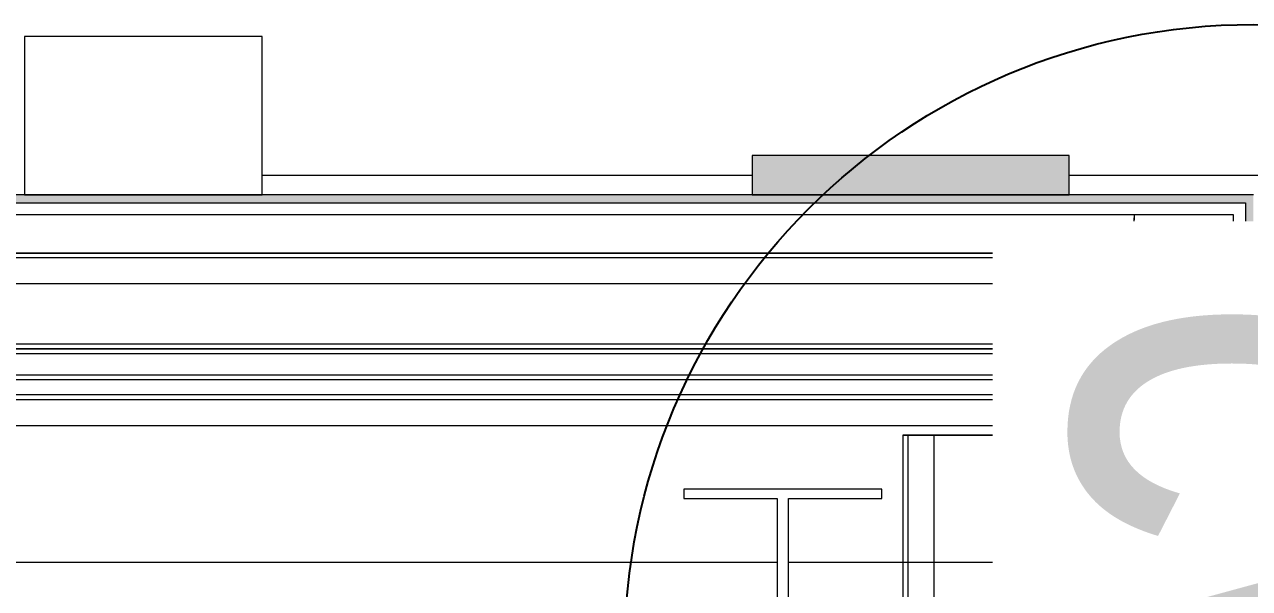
# Model space of a CAD drawing. Header units: centimetres. Extents: x -1762 to 3746, y -261 to 6534.
# Drawn here: x 2036.2 to 2113.5, y 6063.4 to 6099 of the extents above; entities that cross this region are included whole.
import ezdxf

# ---------------------------------------------------------------- set-up
doc = ezdxf.new("R2010")
doc.units = ezdxf.units.CM
doc.linetypes.add('_Overhead', pattern=[0.47625, 0.3175, -0.15875])
for name, color, linetype, lineweight in [('A-ANNO-NOTE', 7, 'Continuous', 9), ('A-FLOR', 7, 'Continuous', 9), ('A-GENM', 7, 'Continuous', 9), ('A-WALL', 7, 'Continuous', 9), ('A-WALL-PATT', 7, 'Continuous', 35), ('S-BEAM', 7, 'Continuous', 9), ('S-COLS', 7, 'Continuous', 9)]:
    doc.layers.add(name, color=color, linetype=linetype, lineweight=lineweight)
doc.styles.add('Century Gothic_B', font='GOTHICB.TTF', dxfattribs={"width": 0.8, "height": 20})

# ---------------------------------------------------------------- blocks, each defined once
blk = doc.blocks.new('Col_ Perfil Variable - VAR_ 05-1690372-Planta bodega almacenamiento congelados')
at = {"layer": 'S-COLS', "color": 253, "lineweight": 18, "true_color": 0xaaaaaa}
for p, q in [((6.25, 34.1), (-6.25, 34.1)), ((-6.25, 34.1), (-6.25, 33.518)), ((6.25, 33.518), (6.25, 34.1)), ((-6.25, 33.518), (-0.355, 33.518)), ((-0.355, 33.518), (-0.355, -19.037)), ((0.355, -19.037), (0.355, 33.518)), ((0.355, 33.518), (6.25, 33.518)), ((-6.25, -19.037), (-6.25, -19.619)), ((-0.355, -19.037), (-6.25, -19.037)), ((6.25, -19.037), (0.355, -19.037)), ((6.25, -19.619), (6.25, -19.037)), ((-6.25, -19.619), (6.25, -19.619))]:
    blk.add_line(p, q, dxfattribs=at)
at = {"layer": 'S-COLS', "color": 253, "true_color": 0xaaaaaa}
for p, q in [((-6.25, -9.578), (-0.355, -9.578)), ((-6.25, -19.037), (-6.25, -9.578)), ((0.355, -9.578), (6.25, -9.578)), ((6.25, -9.578), (6.25, -19.037))]:
    blk.add_line(p, q, dxfattribs=at)
blk = doc.blocks.new('Costanera Perfil Z - Parametrizado - h_22cm-1746838-Planta bodega almacenamiento congelados')
at = {"layer": 'S-BEAM', "color": 254, "true_color": 0xcccccc}
for p, q in [((-10.746, 5544.139), (-10.746, 1984.87)), ((-10.746, 5544.139), (-10.746, 1984.87)), ((-10.446, 5544.139), (-10.446, 1984.87)), ((-10.446, 5544.139), (-10.446, 1984.87)), ((-8.796, 5544.139), (-8.796, 5400.701)), ((-8.796, 5544.139), (-8.796, 5400.701))]:
    blk.add_line(p, q, dxfattribs=at)
blk = doc.blocks.new('Costanera Perfil Z - Parametrizado - h_22cm-1746684-Planta bodega almacenamiento congelados')
at = {"layer": 'S-BEAM', "color": 254, "true_color": 0xcccccc}
for p, q in [((-10.746, 5549.139), (-10.746, 1989.87)), ((-10.746, 5549.139), (-10.746, 1989.87)), ((-10.446, 5549.139), (-10.446, 1989.87)), ((-10.446, 5549.139), (-10.446, 1989.87)), ((-8.796, 5549.139), (-8.796, 5405.651)), ((-8.796, 5549.139), (-8.796, 5405.651))]:
    blk.add_line(p, q, dxfattribs=at)
blk = doc.blocks.new('Costanera Perfil Z - Parametrizado - h_22cm-V1-Planta bodega almacenamiento congelados')
at = {"layer": 'S-BEAM', "color": 254, "true_color": 0xcccccc}
for p, q in [((-10.746, 5549.139), (-10.746, 5343.066)), ((-10.746, 5549.139), (-10.746, 5343.066)), ((-10.446, 5549.139), (-10.446, 5343.066)), ((-10.446, 5549.139), (-10.446, 5343.066)), ((-8.796, 5549.139), (-8.796, 5343.066)), ((-8.796, 5549.139), (-8.796, 5343.066))]:
    blk.add_line(p, q, dxfattribs=at)
blk = doc.blocks.new('Costanera Perfil Z - Parametrizado - h_22cm-V2-Planta bodega almacenamiento congelados')
at = {"layer": 'S-BEAM', "color": 254, "true_color": 0xcccccc}
for p, q in [((-10.746, 5549.139), (-10.746, 5343.066)), ((-10.746, 5549.139), (-10.746, 5343.066)), ((-10.446, 5549.139), (-10.446, 5343.066)), ((-10.446, 5549.139), (-10.446, 5343.066)), ((-8.796, 5549.139), (-8.796, 5343.066)), ((-8.796, 5549.139), (-8.796, 5343.066))]:
    blk.add_line(p, q, dxfattribs=at)
blk = doc.blocks.new('Costanera Perfil Z - Parametrizado - h_22cm-1709968-Planta bodega almacenamiento congelados')
at = {"layer": 'S-BEAM', "color": 254, "true_color": 0xcccccc}
for p, q in [((-10.446, 1943.432), (-10.746, 1943.432)), ((-10.746, 1943.432), (8.796, 1943.432)), ((-10.746, 1943.432), (-10.746, -1873.819)), ((-10.746, 1943.432), (-10.746, -1873.819)), ((8.796, 1943.432), (-10.446, 1943.432)), ((-10.446, 1943.432), (-8.796, 1943.432)), ((-8.796, 1943.432), (-10.446, 1943.432)), ((-10.446, 1943.432), (-10.446, -1873.819)), ((-10.446, 1943.432), (-10.446, -1873.819)), ((-8.796, 1943.432), (-8.796, -1873.819)), ((-8.796, 1943.432), (-8.796, -1873.819)), ((10.446, 1943.432), (8.796, 1943.432)), ((8.796, 1943.432), (10.446, 1943.432)), ((10.446, 1943.432), (8.796, 1943.432)), ((8.796, 1943.432), (10.746, 1943.432)), ((8.796, 1943.432), (8.796, -1873.819)), ((8.796, 1943.432), (8.796, -1873.819)), ((10.746, 1943.432), (10.446, 1943.432)), ((10.446, 1943.432), (10.446, -1873.819)), ((10.446, 1943.432), (10.446, -1873.819)), ((10.746, -1873.819), (10.746, 1943.432)), ((10.746, 1943.432), (10.746, -1873.819))]:
    blk.add_line(p, q, dxfattribs=at)
blk = doc.blocks.new('Costanera Perfil Z - Parametrizado - h_22cm-V6-Planta bodega almacenamiento congelados')
at = {"layer": 'S-BEAM', "color": 254, "true_color": 0xcccccc}
for p, q in [((-10.446, 1943.432), (-10.746, 1943.432)), ((-10.746, 1943.432), (-10.446, 1943.432)), ((-10.746, 1943.432), (-10.746, 1935.381)), ((-10.746, 1943.432), (-10.746, 1935.381)), ((-8.796, 1943.432), (-10.446, 1943.432)), ((-10.446, 1943.432), (-8.796, 1943.432)), ((-8.796, 1943.432), (-10.446, 1943.432)), ((-10.446, 1943.432), (-8.796, 1943.432)), ((-10.446, 1943.432), (-10.446, 1935.381)), ((-10.446, 1943.432), (-10.446, 1935.381)), ((8.796, 1943.432), (-8.796, 1943.432)), ((-8.796, 1943.432), (8.796, 1943.432)), ((-8.796, 1943.432), (-8.796, 1935.381)), ((-8.796, 1943.432), (-8.796, 1935.381)), ((10.446, 1943.432), (8.796, 1943.432)), ((8.796, 1943.432), (10.446, 1943.432)), ((10.446, 1943.432), (8.796, 1943.432)), ((8.796, 1943.432), (10.446, 1943.432)), ((8.796, 1943.432), (8.796, 1935.381)), ((8.796, 1943.432), (8.796, 1935.381)), ((10.746, 1943.432), (10.446, 1943.432)), ((10.446, 1943.432), (10.746, 1943.432)), ((10.446, 1943.432), (10.446, 1935.381)), ((10.446, 1943.432), (10.446, 1935.381)), ((10.746, 1935.381), (10.746, 1943.432)), ((10.746, 1943.432), (10.746, 1935.381)), ((-10.746, 1935.381), (-10.746, 1933.763)), ((-10.746, 1935.381), (-10.746, 1933.763)), ((-10.446, 1935.381), (-10.446, 1933.763)), ((-10.446, 1935.381), (-10.446, 1933.763)), ((-8.796, 1935.381), (-8.796, 1933.763)), ((-8.796, 1935.381), (-8.796, 1933.763)), ((8.796, 1935.381), (8.796, 1933.763)), ((8.796, 1935.381), (8.796, 1933.763)), ((10.446, 1935.381), (10.446, 1933.763)), ((10.446, 1935.381), (10.446, 1933.763)), ((10.746, 1933.763), (10.746, 1935.381)), ((10.746, 1935.381), (10.746, 1933.763))]:
    blk.add_line(p, q, dxfattribs=at)
blk = doc.blocks.new('Costanera Perfil Z - Parametrizado - h_22cm-V7-Planta bodega almacenamiento congelados')
at = {"layer": 'S-BEAM', "color": 254, "true_color": 0xcccccc}
for p, q in [((-10.446, 1943.432), (-10.746, 1943.432)), ((-10.746, 1943.432), (-10.446, 1943.432)), ((-10.746, 1943.432), (-10.746, 1935.381)), ((-10.746, 1943.432), (-10.746, 1935.381)), ((-8.796, 1943.432), (-10.446, 1943.432)), ((-10.446, 1943.432), (-8.796, 1943.432)), ((-8.796, 1943.432), (-10.446, 1943.432)), ((-10.446, 1943.432), (-8.796, 1943.432)), ((-10.446, 1943.432), (-10.446, 1935.381)), ((-10.446, 1943.432), (-10.446, 1935.381)), ((8.796, 1943.432), (-8.796, 1943.432)), ((-8.796, 1943.432), (8.796, 1943.432)), ((-8.796, 1943.432), (-8.796, 1935.381)), ((-8.796, 1943.432), (-8.796, 1935.381)), ((10.446, 1943.432), (8.796, 1943.432)), ((8.796, 1943.432), (10.446, 1943.432)), ((10.446, 1943.432), (8.796, 1943.432)), ((8.796, 1943.432), (10.446, 1943.432)), ((8.796, 1943.432), (8.796, 1935.381)), ((8.796, 1943.432), (8.796, 1935.381)), ((10.746, 1943.432), (10.446, 1943.432)), ((10.446, 1943.432), (10.746, 1943.432)), ((10.446, 1943.432), (10.446, 1935.381)), ((10.446, 1943.432), (10.446, 1935.381)), ((10.746, 1935.381), (10.746, 1943.432)), ((10.746, 1943.432), (10.746, 1935.381)), ((-10.746, 1935.381), (-10.746, 1933.763)), ((-10.746, 1935.381), (-10.746, 1933.763)), ((-10.446, 1935.381), (-10.446, 1933.763)), ((-10.446, 1935.381), (-10.446, 1933.763)), ((-8.796, 1935.381), (-8.796, 1933.763)), ((-8.796, 1935.381), (-8.796, 1933.763)), ((8.796, 1935.381), (8.796, 1933.763)), ((8.796, 1935.381), (8.796, 1933.763)), ((10.446, 1935.381), (10.446, 1933.763)), ((10.446, 1935.381), (10.446, 1933.763)), ((10.746, 1933.763), (10.746, 1935.381)), ((10.746, 1935.381), (10.746, 1933.763))]:
    blk.add_line(p, q, dxfattribs=at)
blk = doc.blocks.new('Costanera Perfil Z - Parametrizado - h_22cm-V8-Planta bodega almacenamiento congelados')
at = {"layer": 'S-BEAM', "color": 254, "true_color": 0xcccccc}
for p, q in [((-10.446, 1943.432), (-10.746, 1943.432)), ((-10.746, 1943.432), (-10.446, 1943.432)), ((-10.746, 1943.432), (-10.746, 1935.381)), ((-10.746, 1943.432), (-10.746, 1935.381)), ((-8.796, 1943.432), (-10.446, 1943.432)), ((-10.446, 1943.432), (-8.796, 1943.432)), ((-8.796, 1943.432), (-10.446, 1943.432)), ((-10.446, 1943.432), (-8.796, 1943.432)), ((-10.446, 1943.432), (-10.446, 1935.381)), ((-10.446, 1943.432), (-10.446, 1935.381)), ((8.796, 1943.432), (-8.796, 1943.432)), ((-8.796, 1943.432), (8.796, 1943.432)), ((-8.796, 1943.432), (-8.796, 1935.381)), ((-8.796, 1943.432), (-8.796, 1935.381)), ((10.446, 1943.432), (8.796, 1943.432)), ((8.796, 1943.432), (10.446, 1943.432)), ((10.446, 1943.432), (8.796, 1943.432)), ((8.796, 1943.432), (10.446, 1943.432)), ((8.796, 1943.432), (8.796, 1935.381)), ((8.796, 1943.432), (8.796, 1935.381)), ((10.746, 1943.432), (10.446, 1943.432)), ((10.446, 1943.432), (10.746, 1943.432)), ((10.446, 1943.432), (10.446, 1935.381)), ((10.446, 1943.432), (10.446, 1935.381)), ((10.746, 1935.381), (10.746, 1943.432)), ((10.746, 1943.432), (10.746, 1935.381)), ((-10.746, 1935.381), (-10.746, 1933.763)), ((-10.746, 1935.381), (-10.746, 1933.763)), ((-10.446, 1935.381), (-10.446, 1933.763)), ((-10.446, 1935.381), (-10.446, 1933.763)), ((-8.796, 1935.381), (-8.796, 1933.763)), ((-8.796, 1935.381), (-8.796, 1933.763)), ((8.796, 1935.381), (8.796, 1933.763)), ((8.796, 1935.381), (8.796, 1933.763)), ((10.446, 1935.381), (10.446, 1933.763)), ((10.446, 1935.381), (10.446, 1933.763)), ((10.746, 1933.763), (10.746, 1935.381)), ((10.746, 1935.381), (10.746, 1933.763))]:
    blk.add_line(p, q, dxfattribs=at)
blk = doc.blocks.new('Costanera Perfil Z - Parametrizado - h_22cm-V9-Planta bodega almacenamiento congelados')
at = {"layer": 'S-BEAM', "color": 254, "true_color": 0xcccccc}
for p, q in [((-10.446, 1943.432), (-10.746, 1943.432)), ((-10.746, 1943.432), (-10.446, 1943.432)), ((-10.746, 1943.432), (-10.746, 1935.381)), ((-10.746, 1943.432), (-10.746, 1935.381)), ((-8.796, 1943.432), (-10.446, 1943.432)), ((-10.446, 1943.432), (-8.796, 1943.432)), ((-8.796, 1943.432), (-10.446, 1943.432)), ((-10.446, 1943.432), (-8.796, 1943.432)), ((-10.446, 1943.432), (-10.446, 1935.381)), ((-10.446, 1943.432), (-10.446, 1935.381)), ((8.796, 1943.432), (-8.796, 1943.432)), ((-8.796, 1943.432), (8.796, 1943.432)), ((-8.796, 1943.432), (-8.796, 1935.381)), ((-8.796, 1943.432), (-8.796, 1935.381)), ((10.446, 1943.432), (8.796, 1943.432)), ((8.796, 1943.432), (10.446, 1943.432)), ((10.446, 1943.432), (8.796, 1943.432)), ((8.796, 1943.432), (10.446, 1943.432)), ((8.796, 1943.432), (8.796, 1935.381)), ((8.796, 1943.432), (8.796, 1935.381)), ((10.746, 1943.432), (10.446, 1943.432)), ((10.446, 1943.432), (10.746, 1943.432)), ((10.446, 1943.432), (10.446, 1935.381)), ((10.446, 1943.432), (10.446, 1935.381)), ((10.746, 1935.381), (10.746, 1943.432)), ((10.746, 1943.432), (10.746, 1935.381)), ((-10.746, 1935.381), (-10.746, 1933.763)), ((-10.746, 1935.381), (-10.746, 1933.763)), ((-10.446, 1935.381), (-10.446, 1933.763)), ((-10.446, 1935.381), (-10.446, 1933.763)), ((-8.796, 1935.381), (-8.796, 1933.763)), ((-8.796, 1935.381), (-8.796, 1933.763)), ((8.796, 1935.381), (8.796, 1933.763)), ((8.796, 1935.381), (8.796, 1933.763)), ((10.446, 1935.381), (10.446, 1933.763)), ((10.446, 1935.381), (10.446, 1933.763)), ((10.746, 1933.763), (10.746, 1935.381)), ((10.746, 1935.381), (10.746, 1933.763))]:
    blk.add_line(p, q, dxfattribs=at)
blk = doc.blocks.new('Costanera Perfil Z - Parametrizado - h_22cm-V10-Planta bodega almacenamiento congelados')
at = {"layer": 'S-BEAM', "color": 254, "true_color": 0xcccccc}
for p, q in [((-10.446, 1943.432), (-10.746, 1943.432)), ((-10.746, 1943.432), (-10.446, 1943.432)), ((-10.746, 1943.432), (-10.746, 1935.381)), ((-10.746, 1943.432), (-10.746, 1935.381)), ((-8.796, 1943.432), (-10.446, 1943.432)), ((-10.446, 1943.432), (-8.796, 1943.432)), ((-8.796, 1943.432), (-10.446, 1943.432)), ((-10.446, 1943.432), (-8.796, 1943.432)), ((-10.446, 1943.432), (-10.446, 1935.381)), ((-10.446, 1943.432), (-10.446, 1935.381)), ((8.796, 1943.432), (-8.796, 1943.432)), ((-8.796, 1943.432), (8.796, 1943.432)), ((-8.796, 1943.432), (-8.796, 1935.381)), ((-8.796, 1943.432), (-8.796, 1935.381)), ((10.446, 1943.432), (8.796, 1943.432)), ((8.796, 1943.432), (10.446, 1943.432)), ((10.446, 1943.432), (8.796, 1943.432)), ((8.796, 1943.432), (10.446, 1943.432)), ((8.796, 1943.432), (8.796, 1935.381)), ((8.796, 1943.432), (8.796, 1935.381)), ((10.746, 1943.432), (10.446, 1943.432)), ((10.446, 1943.432), (10.746, 1943.432)), ((10.446, 1943.432), (10.446, 1935.381)), ((10.446, 1943.432), (10.446, 1935.381)), ((10.746, 1935.381), (10.746, 1943.432)), ((10.746, 1943.432), (10.746, 1935.381)), ((-10.746, 1935.381), (-10.746, 1933.763)), ((-10.746, 1935.381), (-10.746, 1933.763)), ((-10.446, 1935.381), (-10.446, 1933.763)), ((-10.446, 1935.381), (-10.446, 1933.763)), ((-8.796, 1935.381), (-8.796, 1933.763)), ((-8.796, 1935.381), (-8.796, 1933.763)), ((8.796, 1935.381), (8.796, 1933.763)), ((8.796, 1935.381), (8.796, 1933.763)), ((10.446, 1935.381), (10.446, 1933.763)), ((10.446, 1935.381), (10.446, 1933.763)), ((10.746, 1933.763), (10.746, 1935.381)), ((10.746, 1935.381), (10.746, 1933.763))]:
    blk.add_line(p, q, dxfattribs=at)
blk = doc.blocks.new('Costanera Perfil Z - Parametrizado - h_22cm-V11-Planta bodega almacenamiento congelados')
at = {"layer": 'S-BEAM', "color": 254, "true_color": 0xcccccc}
for p, q in [((-10.446, 1943.432), (-10.746, 1943.432)), ((-10.746, 1943.432), (-10.446, 1943.432)), ((-10.746, 1943.432), (-10.746, 1935.381)), ((-10.746, 1943.432), (-10.746, 1935.381)), ((-8.796, 1943.432), (-10.446, 1943.432)), ((-10.446, 1943.432), (-8.796, 1943.432)), ((-8.796, 1943.432), (-10.446, 1943.432)), ((-10.446, 1943.432), (-8.796, 1943.432)), ((-10.446, 1943.432), (-10.446, 1935.381)), ((-10.446, 1943.432), (-10.446, 1935.381)), ((8.796, 1943.432), (-8.796, 1943.432)), ((-8.796, 1943.432), (8.796, 1943.432)), ((-8.796, 1943.432), (-8.796, 1935.381)), ((-8.796, 1943.432), (-8.796, 1935.381)), ((10.446, 1943.432), (8.796, 1943.432)), ((8.796, 1943.432), (10.446, 1943.432)), ((10.446, 1943.432), (8.796, 1943.432)), ((8.796, 1943.432), (10.446, 1943.432)), ((8.796, 1943.432), (8.796, 1935.381)), ((8.796, 1943.432), (8.796, 1935.381)), ((10.746, 1943.432), (10.446, 1943.432)), ((10.446, 1943.432), (10.746, 1943.432)), ((10.446, 1943.432), (10.446, 1935.381)), ((10.446, 1943.432), (10.446, 1935.381)), ((10.746, 1935.381), (10.746, 1943.432)), ((10.746, 1943.432), (10.746, 1935.381)), ((-10.746, 1935.381), (-10.746, 1933.763)), ((-10.746, 1935.381), (-10.746, 1933.763)), ((-10.446, 1935.381), (-10.446, 1933.763)), ((-10.446, 1935.381), (-10.446, 1933.763)), ((-8.796, 1935.381), (-8.796, 1933.763)), ((-8.796, 1935.381), (-8.796, 1933.763)), ((8.796, 1935.381), (8.796, 1933.763)), ((8.796, 1935.381), (8.796, 1933.763)), ((10.446, 1935.381), (10.446, 1933.763)), ((10.446, 1935.381), (10.446, 1933.763)), ((10.746, 1933.763), (10.746, 1935.381)), ((10.746, 1935.381), (10.746, 1933.763))]:
    blk.add_line(p, q, dxfattribs=at)
blk = doc.blocks.new('Costanera Perfil Z - Parametrizado - h_22cm-1721966-Planta bodega almacenamiento congelados')
at = {"layer": 'S-BEAM', "color": 254, "true_color": 0xcccccc}
for p, q in [((-10.746, -1629.602), (-10.746, 1929.667)), ((-10.746, 1929.667), (-10.746, -1629.602)), ((-10.446, 1929.667), (-10.446, -1629.602)), ((-10.446, 1929.667), (-10.446, -1629.602)), ((-8.796, 1929.667), (-8.796, -1629.602)), ((-8.796, 1929.667), (-8.796, -1629.602)), ((8.796, 1929.667), (8.796, 1929.542)), ((8.796, 1929.667), (8.796, 1929.542)), ((8.796, 1929.542), (8.796, 1929.242)), ((8.796, 1929.542), (8.796, 1929.242)), ((8.796, 1929.242), (8.796, 1927.592)), ((8.796, 1929.242), (8.796, 1927.592)), ((8.796, 1927.592), (8.796, 1910)), ((8.796, 1927.592), (8.796, 1910)), ((8.796, 1910), (8.796, 1908.35)), ((8.796, 1910), (8.796, 1908.35)), ((8.796, 1908.35), (8.796, 1908.05)), ((8.796, 1908.35), (8.796, 1908.05)), ((8.796, 1908.05), (8.796, 1900.827)), ((8.796, 1908.05), (8.796, 1900.827)), ((8.796, 1900.117), (8.796, 1268.276)), ((8.796, 1900.117), (8.796, 1268.276))]:
    blk.add_line(p, q, dxfattribs=at)
blk = doc.blocks.new('Costanera Perfil Z - Parametrizado - h_22cm-1738370-Planta bodega almacenamiento congelados')
at = {"layer": 'S-BEAM', "color": 254, "true_color": 0xcccccc}
for p, q in [((-10.746, 5538.263), (-10.746, 5332.189)), ((-10.746, 5538.263), (-10.746, 5332.189)), ((-10.446, 5538.263), (-10.446, 5332.189)), ((-10.446, 5538.263), (-10.446, 5332.189)), ((-8.796, 5538.263), (-8.796, 5332.189)), ((-8.796, 5538.263), (-8.796, 5332.189))]:
    blk.add_line(p, q, dxfattribs=at)
blk = doc.blocks.new('Costanera Perfil Z - Parametrizado - h_22cm-V37-Planta bodega almacenamiento congelados')
at = {"layer": 'S-BEAM', "color": 254, "true_color": 0xcccccc}
for p, q in [((-10.746, 5549.139), (-10.746, 5343.066)), ((-10.746, 5549.139), (-10.746, 5342.913)), ((-10.446, 5549.139), (-10.446, 5343.066)), ((-10.446, 5549.139), (-10.446, 5343.066)), ((-8.796, 5549.139), (-8.796, 5343.066)), ((-8.796, 5549.139), (-8.796, 5343.066))]:
    blk.add_line(p, q, dxfattribs=at)
blk = doc.blocks.new('Costanera Perfil Z - Parametrizado - h_22cm-V38-Planta bodega almacenamiento congelados')
at = {"layer": 'S-BEAM', "color": 254, "true_color": 0xcccccc}
for p, q in [((-10.746, 5549.139), (-10.746, 5343.066)), ((-10.446, 5549.139), (-10.446, 5343.066)), ((-10.746, 5548.389), (-10.746, 5343.066)), ((-10.446, 5548.389), (-10.446, 5343.066)), ((-8.796, 5548.389), (-8.796, 5343.066)), ((-8.796, 5548.389), (-8.796, 5343.066))]:
    blk.add_line(p, q, dxfattribs=at)
blk = doc.blocks.new('PQ_RVR_EST-01_ZZ_ZZ_MO_T_A_rvt-1-Planta bodega almacenamiento congelados')
at = {"layer": 'A-FLOR', "color": 254, "linetype": '_Overhead', "true_color": 0xd4d4d4}
for p, q in [((2106.207, 6086.963), (2106.212, 6084.551)), ((2106.212, 6084.551), (2106.207, 6086.963)), ((2106.212, 6084.551), (2106.213, 6084.251)), ((2106.213, 6084.251), (2106.212, 6084.551)), ((2106.213, 6084.251), (2106.216, 6082.601)), ((2106.216, 6082.601), (2106.213, 6084.251)), ((2106.216, 6082.601), (2106.224, 6078.869)), ((2106.224, 6078.869), (2106.216, 6082.601)), ((2106.224, 6078.788), (2106.225, 6078.496)), ((2106.225, 6078.496), (2106.224, 6078.788)), ((2106.225, 6078.488), (2106.225, 6078.196)), ((2106.225, 6078.196), (2106.225, 6078.488)), ((2106.225, 6078.196), (2106.228, 6076.838)), ((2106.228, 6076.838), (2106.225, 6078.196)), ((2106.228, 6076.838), (2106.229, 6076.546)), ((2106.229, 6076.546), (2106.228, 6076.838)), ((2106.229, 6076.546), (2106.231, 6075.592)), ((2106.231, 6075.592), (2106.229, 6076.546)), ((2106.231, 6075.592), (2106.231, 6075.292)), ((2106.231, 6075.292), (2106.231, 6075.592)), ((2106.231, 6075.292), (2106.235, 6073.642)), ((2106.235, 6073.642), (2106.231, 6075.292)), ((2106.235, 6073.642), (2106.236, 6073.06)), ((2106.236, 6073.06), (2106.235, 6073.642)), ((2106.236, 6073.06), (2106.253, 6065.009)), ((2106.253, 6065.009), (2106.236, 6073.06)), ((2106.253, 6065.009), (2106.256, 6063.391)), ((2106.256, 6063.391), (2106.253, 6065.009))]:
    blk.add_line(p, q, dxfattribs=at)
at = {"layer": 'S-BEAM', "color": 254, "lineweight": 9, "true_color": 0xd4d4d4, "rotation": 269.9999999999994}
for name, p in [('Costanera Perfil Z - Parametrizado - h_22cm-1721966-Planta bodega almacenamiento congelados', (183.571, 6073.805)), ('Costanera Perfil Z - Parametrizado - h_22cm-1746838-Planta bodega almacenamiento congelados', (-3430.901, 6068.042)), ('Costanera Perfil Z - Parametrizado - h_22cm-1746684-Planta bodega almacenamiento congelados', (-3435.901, 6067.75)), ('Costanera Perfil Z - Parametrizado - h_22cm-V1-Planta bodega almacenamiento congelados', (-3435.901, 6064.846)), ('Costanera Perfil Z - Parametrizado - h_22cm-V2-Planta bodega almacenamiento congelados', (-3435.901, 6064.846)), ('Costanera Perfil Z - Parametrizado - h_22cm-1738370-Planta bodega almacenamiento congelados', (-3425.024, 6064.846)), ('Costanera Perfil Z - Parametrizado - h_22cm-V37-Planta bodega almacenamiento congelados', (-3435.901, 6064.846)), ('Costanera Perfil Z - Parametrizado - h_22cm-V38-Planta bodega almacenamiento congelados', (-3435.901, 6064.846))]:
    blk.add_blockref(name, p, dxfattribs=at)
at = {"layer": 'S-BEAM', "color": 254, "lineweight": 9, "true_color": 0xd4d4d4}
for name in ['Costanera Perfil Z - Parametrizado - h_22cm-1709968-Planta bodega almacenamiento congelados', 'Costanera Perfil Z - Parametrizado - h_22cm-V6-Planta bodega almacenamiento congelados', 'Costanera Perfil Z - Parametrizado - h_22cm-V7-Planta bodega almacenamiento congelados', 'Costanera Perfil Z - Parametrizado - h_22cm-V8-Planta bodega almacenamiento congelados', 'Costanera Perfil Z - Parametrizado - h_22cm-V9-Planta bodega almacenamiento congelados', 'Costanera Perfil Z - Parametrizado - h_22cm-V10-Planta bodega almacenamiento congelados', 'Costanera Perfil Z - Parametrizado - h_22cm-V11-Planta bodega almacenamiento congelados']:
    blk.add_blockref(name, (2102.367, 4129.628), dxfattribs=at)
at = {"layer": 'S-COLS', "color": 254, "lineweight": 9, "true_color": 0xd4d4d4}
blk.add_blockref('Col_ Perfil Variable - VAR_ 05-1690372-Planta bodega almacenamiento congelados', (2084.043, 6035.535), dxfattribs=at)
blk = doc.blocks.new('RVR-PQ-Canal ALL-Basado en cara - 100 x 150 x Sin camara-1832257-Planta bodega almacenamiento congelados')
at = {"layer": 'A-GENM', "color": 253, "true_color": 0xaaaaaa}
for p, q in [((-399.537, 6098.213), (-414.537, 6098.213)), ((-414.537, 6098.213), (-414.537, 6088.213)), ((-399.537, 6088.213), (-399.537, 6098.213)), ((-414.537, 6088.213), (-399.537, 6088.213))]:
    blk.add_line(p, q, dxfattribs=at)
blk = doc.blocks.new('PQ_RVR_ARQ-01_ZZ_ZZ_MO_T_A_rvt-1-Planta bodega almacenamiento congelados')
at = {"layer": 'A-WALL-PATT', "lineweight": 9, "true_color": 0xdddddd}
for points in [[(2082.104, 6088.213), (2102.104, 6088.213), (2102.104, 6090.713), (2082.104, 6090.713)], [(2113.238, 6087.713), (2113.738, 6087.713), (2113.738, 6088.213), (-1446.031, 6088.168), (-1446.031, 6087.713), (2089.003, 6087.713)], [(2113.238, 2255.809), (2113.738, 2255.809), (2113.738, 6087.713), (2113.238, 6087.713), (2113.238, 2503.457)]]:
    blk.add_hatch(color=254, dxfattribs=at).paths.add_polyline_path(points)
at = {"layer": 'A-WALL', "color": 253, "true_color": 0xaaaaaa}
for p, q in [((2082.104, 6090.713), (2082.104, 6088.213)), ((2102.104, 6090.713), (2082.104, 6090.713)), ((2102.104, 6088.213), (2102.104, 6090.713)), ((2082.104, 6088.213), (2102.104, 6088.213))]:
    blk.add_line(p, q, dxfattribs=at)
at = {"layer": 'A-WALL', "color": 253, "lineweight": 18, "true_color": 0xaaaaaa}
for p, q in [((2051.197, 6089.463), (2082.104, 6089.463)), ((2102.104, 6089.463), (2114.988, 6089.463)), ((2113.738, 6088.213), (-1446.031, 6088.213)), ((-1446.031, 6087.713), (2113.238, 6087.713)), ((2113.238, 6087.713), (2113.238, 2255.809)), ((2112.488, 6086.963), (-1005.823, 6086.963)), ((2112.488, 6084.551), (2112.488, 6086.963)), ((2112.488, 6084.251), (2112.488, 6084.551)), ((2112.488, 6082.601), (2112.488, 6084.251)), ((2112.488, 6078.869), (2112.488, 6082.601)), ((2112.488, 6078.496), (2112.488, 6078.788)), ((2112.488, 6078.196), (2112.488, 6078.488)), ((2112.488, 6076.838), (2112.488, 6078.196)), ((2112.488, 6076.546), (2112.488, 6076.838)), ((2112.488, 6075.592), (2112.488, 6076.546)), ((2112.488, 6075.292), (2112.488, 6075.592)), ((2112.488, 6073.642), (2112.488, 6075.292)), ((2112.488, 6073.06), (2112.488, 6073.642)), ((2112.488, 6065.009), (2112.488, 6073.06)), ((2112.488, 6063.391), (2112.488, 6065.009))]:
    blk.add_line(p, q, dxfattribs=at)
at = {"layer": 'A-GENM', "color": 253, "lineweight": 9, "true_color": 0xaaaaaa}
blk.add_blockref('RVR-PQ-Canal ALL-Basado en cara - 100 x 150 x Sin camara-1832257-Planta bodega almacenamiento congelados', (2450.734, 0), dxfattribs=at)

msp = doc.modelspace()

# ---------------------------------------------------------------- linework, layer by layer
at = {"layer": 'A-ANNO-NOTE', "color": 1, "lineweight": 25, "true_color": 0xff0000}
msp.add_circle((2113.738, 6059.287), 39.688, dxfattribs=at)

# ---------------------------------------------------------------- block references
at = {"lineweight": 5}
for name in ['PQ_RVR_ARQ-01_ZZ_ZZ_MO_T_A_rvt-1-Planta bodega almacenamiento congelados', 'PQ_RVR_EST-01_ZZ_ZZ_MO_T_A_rvt-1-Planta bodega almacenamiento congelados']:
    msp.add_blockref(name, (0, 0), dxfattribs=at)

# ---------------------------------------------------------------- next in the draw order: texts
at = {"layer": 'A-ANNO-NOTE', "color": 1, "lineweight": 25, "true_color": 0xff0000, "insert": (2122.282, 6081.558), "char_height": 20, "width": 56.4388, "attachment_point": 1, "rotation": 270, "style": 'Century Gothic_B', "bg_fill": 3, "box_fill_scale": 1.25, "bg_fill_color": 256, "bg_fill_true_color": 13158600, "bg_fill_transparency": 0}
msp.add_mtext('CV1', dxfattribs=at)

doc.saveas('drawing.dxf')
